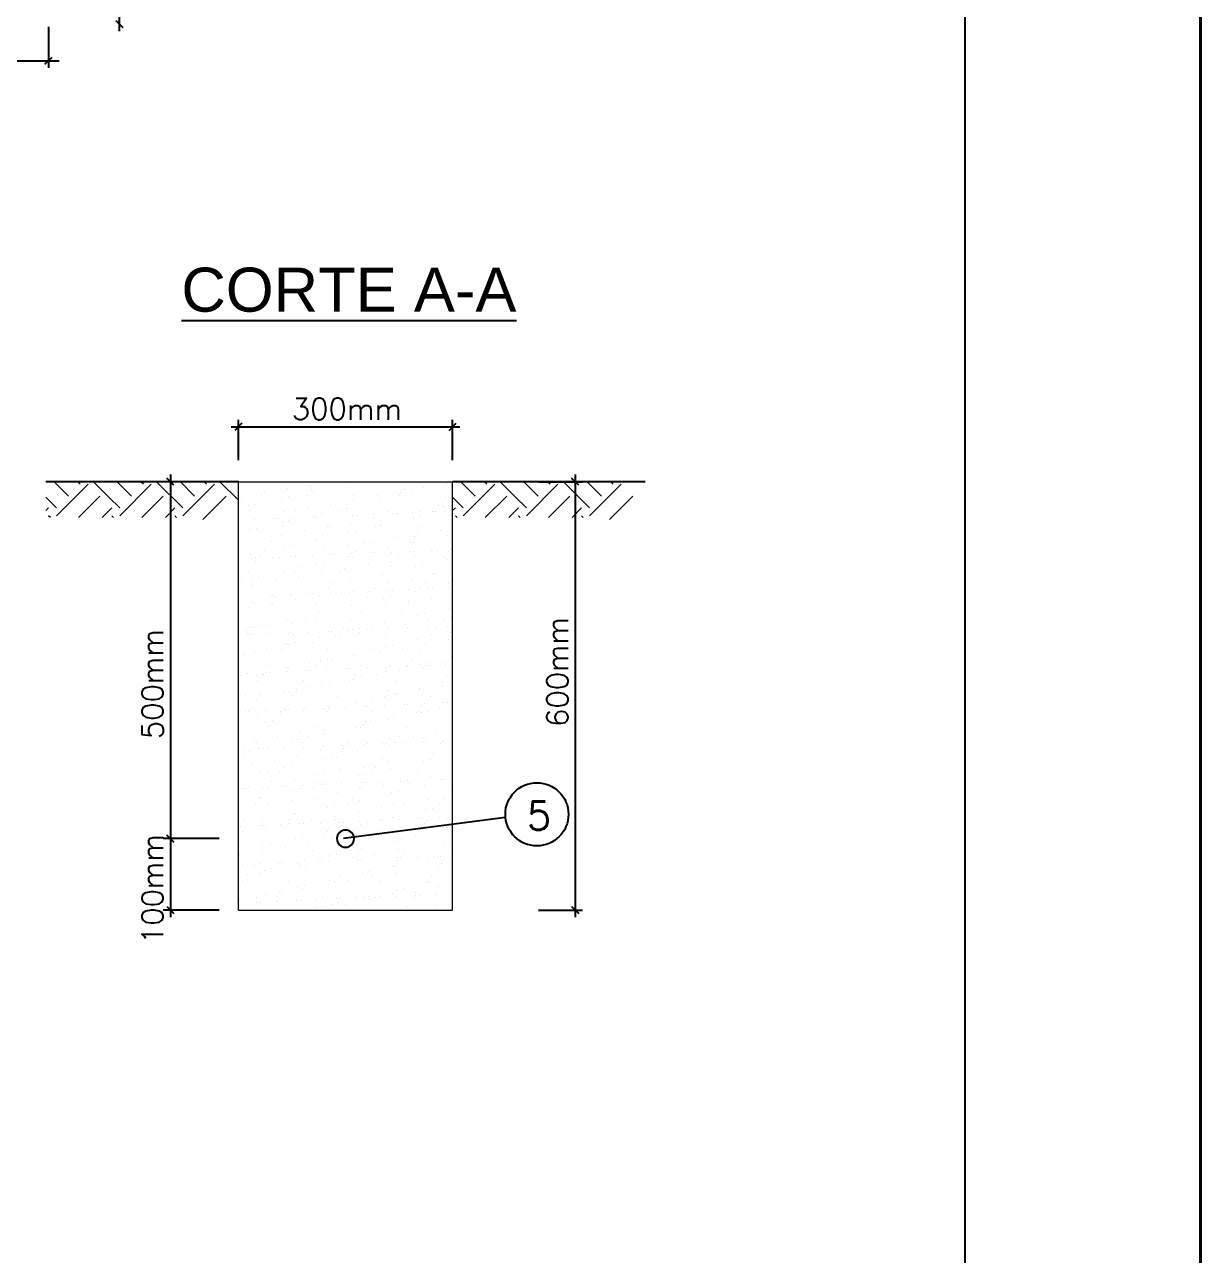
# Model space of a CAD drawing. Header units: inches. Extents: x 1693 to 10990, y 1878 to 5055.
# Drawn here: x 10313.55 to 10353.27, y 4518.24 to 4559.83 of the extents above; entities that cross this region are included whole.
import ezdxf
from ezdxf.enums import TextEntityAlignment as Align

# ---------------------------------------------------------------- set-up
doc = ezdxf.new("R2010")
doc.units = ezdxf.units.IN
for name, color, linetype, lineweight in [('COTAS', 34, 'Continuous', 5), ('HATCH', 7, 'Continuous', 9), ('MUROS-05', 7, 'Continuous', 40)]:
    doc.layers.add(name, color=color, linetype=linetype, lineweight=lineweight)
doc.styles.add('ARIAL', font='arial.ttf', dxfattribs={"width": 1.2, "height": 0.4})
doc.styles.add('Romans', font='romans.shx')

msp = doc.modelspace()

# ---------------------------------------------------------------- linework, layer by layer
at = {"color": 2}
for p, q in [((10316.753, 4570.95, -0.291), (10316.753, 4559.614, -0.291)), ((10314.363, 4559.758, -0.291), (10314.363, 4558.371, -0.291)), ((10302.182, 4558.613, -0.291), (10314.724, 4558.613, -0.291)), ((10320.774, 4545.112, -0.291), (10320.774, 4546.482, -0.291)), ((10328.011, 4545.112, -0.291), (10328.011, 4546.482, -0.291)), ((10320.533, 4546.241, -0.291), (10328.252, 4546.241, -0.291)), ((10320.128, 4544.386, -0.291), (10318.237, 4544.386, -0.291)), ((10318.479, 4544.627, -0.291), (10318.479, 4532.083, -0.291)), ((10330.916, 4544.386, -0.291), (10332.392, 4544.386, -0.291)), ((10332.151, 4544.627, -0.291), (10332.151, 4529.67, -0.291)), ((10320.128, 4532.324, -0.291), (10318.237, 4532.324, -0.291)), ((10320.128, 4532.324, -0.291), (10318.237, 4532.324, -0.291)), ((10318.479, 4532.565, -0.291), (10318.479, 4529.67, -0.291)), ((10320.128, 4529.912, -0.291), (10318.237, 4529.912, -0.291)), ((10330.916, 4529.912, -0.291), (10332.392, 4529.912, -0.291))]:
    msp.add_line(p, q, dxfattribs=at)
at = {"color": 0, "linetype": 'ByBlock', "lineweight": -2}
for p, q in [((10316.632, 4559.976, -0.291), (10316.874, 4559.735, -0.291)), ((10314.242, 4558.492, -0.291), (10314.483, 4558.733, -0.291)), ((10320.895, 4546.361, -0.291), (10320.653, 4546.12, -0.291)), ((10327.89, 4546.12, -0.291), (10328.132, 4546.361, -0.291)), ((10318.599, 4544.265, -0.291), (10318.358, 4544.506, -0.291)), ((10332.271, 4544.265, -0.291), (10332.03, 4544.506, -0.291)), ((10318.358, 4532.445, -0.291), (10318.599, 4532.203, -0.291)), ((10318.599, 4532.203, -0.291), (10318.358, 4532.445, -0.291)), ((10318.358, 4530.032, -0.291), (10318.599, 4529.791, -0.291)), ((10332.03, 4530.032, -0.291), (10332.271, 4529.791, -0.291))]:
    msp.add_line(p, q, dxfattribs=at)
at = {"color": 3}
for p, q in [((10320.774, 4544.386, -0.291), (10314.274, 4544.386, -0.291)), ((10334.511, 4544.386, -0.291), (10328.011, 4544.386, -0.291))]:
    msp.add_line(p, q, dxfattribs=at)
at = {"color": 2, "linetype": 'Continuous'}
msp.add_line((10329.796, 4533.043, -0.291), (10324.323, 4532.331, -0.291), dxfattribs=at)
at = {"color": 4, "linetype": 'ByBlock', "lineweight": 25, "elevation": -0.291}
msp.add_lwpolyline([(10229.637, 4426.301), (10345.317, 4426.301), (10345.317, 4594.474), (10229.637, 4594.474)], close=True, dxfattribs=at)
at = {"color": 2}
msp.add_circle((10330.857, 4533.146, -0.291), 1.066, dxfattribs=at)
for start, end in [(0, 180), (180, 0)]:
    msp.add_arc((10324.393, 4532.324, -0.291), 0.289, start, end)
at = {"layer": 'COTAS', "color": 114, "true_color": 0x139b48}
for p, q in [((10320.774, 4544.386, -0.291), (10328.011, 4544.386, -0.291)), ((10320.774, 4529.912, -0.291), (10320.774, 4544.386, -0.291)), ((10328.011, 4529.912, -0.291), (10328.011, 4544.386, -0.291)), ((10320.774, 4529.912, -0.291), (10328.011, 4529.912, -0.291))]:
    msp.add_line(p, q, dxfattribs=at)
at = {"layer": 'HATCH'}
for p, q in [((10315.033, 4543.902, -0.291), (10314.549, 4544.386, -0.291)), ((10314.633, 4543.236, -0.291), (10315.699, 4544.302, -0.291)), ((10315.433, 4544.302, -0.291), (10315.349, 4544.386, -0.291)), ((10316.411, 4543.856, -0.291), (10315.882, 4544.386, -0.291)), ((10317.165, 4543.902, -0.291), (10316.682, 4544.386, -0.291)), ((10316.765, 4543.236, -0.291), (10317.831, 4544.302, -0.291)), ((10317.565, 4544.302, -0.291), (10317.481, 4544.386, -0.291)), ((10318.897, 4543.502, -0.291), (10318.014, 4544.386, -0.291)), ((10319.297, 4543.902, -0.291), (10318.814, 4544.386, -0.291)), ((10318.897, 4543.236, -0.291), (10319.963, 4544.302, -0.291)), ((10319.697, 4544.302, -0.291), (10319.613, 4544.386, -0.291)), ((10320.774, 4543.758, -0.291), (10320.146, 4544.386, -0.291)), ((10324.416, 4544.31, -0.291), (10324.416, 4544.31, -0.291)), ((10324.652, 4544.362, -0.291), (10324.652, 4544.362, -0.291)), ((10327.8, 4544.33, -0.291), (10327.8, 4544.33, -0.291)), ((10327.972, 4544.269, -0.291), (10327.972, 4544.269, -0.291)), ((10328.77, 4543.902, -0.291), (10328.286, 4544.386, -0.291)), ((10328.37, 4543.236, -0.291), (10329.436, 4544.302, -0.291)), ((10329.17, 4544.302, -0.291), (10329.086, 4544.386, -0.291)), ((10330.148, 4543.856, -0.291), (10329.619, 4544.386, -0.291)), ((10330.902, 4543.902, -0.291), (10330.419, 4544.386, -0.291)), ((10330.502, 4543.236, -0.291), (10331.568, 4544.302, -0.291)), ((10331.302, 4544.302, -0.291), (10331.218, 4544.386, -0.291)), ((10332.634, 4543.502, -0.291), (10331.751, 4544.386, -0.291)), ((10333.034, 4543.902, -0.291), (10332.551, 4544.386, -0.291)), ((10332.634, 4543.236, -0.291), (10333.701, 4544.302, -0.291)), ((10333.434, 4544.302, -0.291), (10333.35, 4544.386, -0.291)), ((10314.633, 4543.502, -0.291), (10314.274, 4543.861, -0.291)), ((10315.376, 4543.179, -0.291), (10316.099, 4543.902, -0.291)), ((10316.765, 4543.502, -0.291), (10316.411, 4543.856, -0.291)), ((10317.508, 4543.179, -0.291), (10318.231, 4543.902, -0.291)), ((10319.568, 4543.107, -0.291), (10320.363, 4543.902, -0.291)), ((10321.545, 4543.93, -0.291), (10321.545, 4543.93, -0.291)), ((10321.657, 4544.004, -0.291), (10321.657, 4544.004, -0.291)), ((10322.438, 4544.146, -0.291), (10322.438, 4544.146, -0.291)), ((10322.461, 4543.877, -0.291), (10322.461, 4543.877, -0.291)), ((10323.104, 4543.927, -0.291), (10323.104, 4543.927, -0.291)), ((10323.213, 4544.237, -0.291), (10323.213, 4544.237, -0.291)), ((10323.258, 4544.128, -0.291), (10323.258, 4544.128, -0.291)), ((10323.309, 4544.065, -0.291), (10323.309, 4544.065, -0.291)), ((10324.655, 4543.914, -0.291), (10324.655, 4543.914, -0.291)), ((10325.459, 4543.92, -0.291), (10325.459, 4543.92, -0.291)), ((10326.214, 4543.911, -0.291), (10326.214, 4543.911, -0.291)), ((10326.233, 4544.011, -0.291), (10326.233, 4544.011, -0.291)), ((10326.368, 4544.112, -0.291), (10326.368, 4544.112, -0.291)), ((10326.629, 4543.971, -0.291), (10326.629, 4543.971, -0.291)), ((10327.019, 4544.188, -0.291), (10327.019, 4544.188, -0.291)), ((10327.736, 4544.217, -0.291), (10327.736, 4544.217, -0.291)), ((10327.766, 4543.899, -0.291), (10327.766, 4543.899, -0.291)), ((10328.37, 4543.502, -0.291), (10328.011, 4543.861, -0.291)), ((10329.113, 4543.179, -0.291), (10329.836, 4543.902, -0.291)), ((10330.502, 4543.502, -0.291), (10330.148, 4543.856, -0.291)), ((10331.245, 4543.179, -0.291), (10331.968, 4543.902, -0.291)), ((10333.305, 4543.107, -0.291), (10334.1, 4543.902, -0.291)), ((10314.274, 4543.41, -0.291), (10314.366, 4543.502, -0.291)), ((10316.417, 4543.42, -0.291), (10316.499, 4543.502, -0.291)), ((10318.308, 4543.179, -0.291), (10318.631, 4543.502, -0.291)), ((10320.871, 4543.827, -0.291), (10320.871, 4543.827, -0.291)), ((10321.119, 4543.579, -0.291), (10321.119, 4543.579, -0.291)), ((10321.304, 4543.616, -0.291), (10321.304, 4543.616, -0.291)), ((10322.226, 4543.824, -0.291), (10322.226, 4543.824, -0.291)), ((10323.117, 4543.51, -0.291), (10323.117, 4543.51, -0.291)), ((10323.892, 4543.601, -0.291), (10323.892, 4543.601, -0.291)), ((10324.415, 4543.6, -0.291), (10324.415, 4543.6, -0.291)), ((10324.439, 4543.486, -0.291), (10324.439, 4543.486, -0.291)), ((10324.678, 4543.779, -0.291), (10324.678, 4543.779, -0.291)), ((10325.546, 4543.731, -0.291), (10325.546, 4543.731, -0.291)), ((10325.781, 4543.783, -0.291), (10325.781, 4543.783, -0.291)), ((10327.525, 4543.585, -0.291), (10327.525, 4543.585, -0.291)), ((10327.698, 4543.553, -0.291), (10327.698, 4543.553, -0.291)), ((10328.011, 4543.41, -0.291), (10328.103, 4543.502, -0.291)), ((10330.154, 4543.42, -0.291), (10330.236, 4543.502, -0.291)), ((10332.045, 4543.179, -0.291), (10332.368, 4543.502, -0.291)), ((10314.423, 4543.179, -0.291), (10314.366, 4543.236, -0.291)), ((10316.176, 4543.179, -0.291), (10316.417, 4543.42, -0.291)), ((10316.555, 4543.179, -0.291), (10316.499, 4543.236, -0.291)), ((10318.687, 4543.179, -0.291), (10318.631, 4543.236, -0.291)), ((10320.776, 4543.1, -0.291), (10320.776, 4543.1, -0.291)), ((10321.15, 4543.415, -0.291), (10321.15, 4543.415, -0.291)), ((10321.31, 4543.1, -0.291), (10321.31, 4543.1, -0.291)), ((10321.55, 4543.191, -0.291), (10321.55, 4543.191, -0.291)), ((10321.96, 4543.128, -0.291), (10321.96, 4543.128, -0.291)), ((10322.081, 4543.133, -0.291), (10322.081, 4543.133, -0.291)), ((10322.336, 4543.369, -0.291), (10322.336, 4543.369, -0.291)), ((10322.461, 4543.088, -0.291), (10322.461, 4543.088, -0.291)), ((10322.65, 4543.158, -0.291), (10322.65, 4543.158, -0.291)), ((10322.702, 4543.402, -0.291), (10322.702, 4543.402, -0.291)), ((10323.3, 4543.187, -0.291), (10323.3, 4543.187, -0.291)), ((10323.356, 4543.246, -0.291), (10323.356, 4543.246, -0.291)), ((10323.421, 4543.192, -0.291), (10323.421, 4543.192, -0.291)), ((10323.591, 4543.298, -0.291), (10323.591, 4543.298, -0.291)), ((10323.99, 4543.217, -0.291), (10323.99, 4543.217, -0.291)), ((10324.26, 4543.399, -0.291), (10324.26, 4543.399, -0.291)), ((10324.64, 4543.245, -0.291), (10324.64, 4543.245, -0.291)), ((10324.761, 4543.25, -0.291), (10324.761, 4543.25, -0.291)), ((10325.33, 4543.275, -0.291), (10325.33, 4543.275, -0.291)), ((10325.356, 4543.143, -0.291), (10325.356, 4543.143, -0.291)), ((10325.571, 4543.073, -0.291), (10325.571, 4543.073, -0.291)), ((10325.812, 4543.387, -0.291), (10325.812, 4543.387, -0.291)), ((10325.98, 4543.304, -0.291), (10325.98, 4543.304, -0.291)), ((10326.101, 4543.309, -0.291), (10326.101, 4543.309, -0.291)), ((10326.138, 4543.284, -0.291), (10326.138, 4543.284, -0.291)), ((10326.67, 4543.334, -0.291), (10326.67, 4543.334, -0.291)), ((10326.676, 4543.152, -0.291), (10326.676, 4543.152, -0.291)), ((10326.911, 4543.205, -0.291), (10326.911, 4543.205, -0.291)), ((10326.912, 4543.375, -0.291), (10326.912, 4543.375, -0.291)), ((10327.32, 4543.362, -0.291), (10327.32, 4543.362, -0.291)), ((10327.371, 4543.384, -0.291), (10327.371, 4543.384, -0.291)), ((10327.441, 4543.367, -0.291), (10327.441, 4543.367, -0.291)), ((10327.759, 4543.393, -0.291), (10327.759, 4543.393, -0.291)), ((10328.01, 4543.392, -0.291), (10328.01, 4543.392, -0.291)), ((10328.16, 4543.179, -0.291), (10328.103, 4543.236, -0.291)), ((10329.913, 4543.179, -0.291), (10330.154, 4543.42, -0.291)), ((10330.292, 4543.179, -0.291), (10330.236, 4543.236, -0.291)), ((10332.424, 4543.179, -0.291), (10332.368, 4543.236, -0.291)), ((10321.165, 4542.76, -0.291), (10321.165, 4542.76, -0.291)), ((10321.401, 4542.812, -0.291), (10321.401, 4542.812, -0.291)), ((10322.249, 4543, -0.291), (10322.249, 4543, -0.291)), ((10322.307, 4542.887, -0.291), (10322.307, 4542.887, -0.291)), ((10323.015, 4542.733, -0.291), (10323.015, 4542.733, -0.291)), ((10323.796, 4542.874, -0.291), (10323.796, 4542.874, -0.291)), ((10323.858, 4542.875, -0.291), (10323.858, 4542.875, -0.291)), ((10324.485, 4542.667, -0.291), (10324.485, 4542.667, -0.291)), ((10324.571, 4542.965, -0.291), (10324.571, 4542.965, -0.291)), ((10324.721, 4542.719, -0.291), (10324.721, 4542.719, -0.291)), ((10325.417, 4542.872, -0.291), (10325.417, 4542.872, -0.291)), ((10325.569, 4542.907, -0.291), (10325.569, 4542.907, -0.291)), ((10326.816, 4542.648, -0.291), (10326.816, 4542.648, -0.291)), ((10326.968, 4542.859, -0.291), (10326.968, 4542.859, -0.291)), ((10327.591, 4542.739, -0.291), (10327.591, 4542.739, -0.291)), ((10321.454, 4542.464, -0.291), (10321.454, 4542.464, -0.291)), ((10321.904, 4542.363, -0.291), (10321.904, 4542.363, -0.291)), ((10322.229, 4542.555, -0.291), (10322.229, 4542.555, -0.291)), ((10322.295, 4542.181, -0.291), (10322.295, 4542.181, -0.291)), ((10322.531, 4542.233, -0.291), (10322.531, 4542.233, -0.291)), ((10323.379, 4542.421, -0.291), (10323.379, 4542.421, -0.291)), ((10323.463, 4542.36, -0.291), (10323.463, 4542.36, -0.291)), ((10323.617, 4542.561, -0.291), (10323.617, 4542.561, -0.291)), ((10324.475, 4542.238, -0.291), (10324.475, 4542.238, -0.291)), ((10325.014, 4542.348, -0.291), (10325.014, 4542.348, -0.291)), ((10325.249, 4542.329, -0.291), (10325.249, 4542.329, -0.291)), ((10326.035, 4542.507, -0.291), (10326.035, 4542.507, -0.291)), ((10326.573, 4542.345, -0.291), (10326.573, 4542.345, -0.291)), ((10326.699, 4542.328, -0.291), (10326.699, 4542.328, -0.291)), ((10326.727, 4542.546, -0.291), (10326.727, 4542.546, -0.291)), ((10327.805, 4542.574, -0.291), (10327.805, 4542.574, -0.291)), ((10321.188, 4541.936, -0.291), (10321.188, 4541.936, -0.291)), ((10321.234, 4541.803, -0.291), (10321.234, 4541.803, -0.291)), ((10321.355, 4541.808, -0.291), (10321.355, 4541.808, -0.291)), ((10321.509, 4541.848, -0.291), (10321.509, 4541.848, -0.291)), ((10321.663, 4542.049, -0.291), (10321.663, 4542.049, -0.291)), ((10321.924, 4541.833, -0.291), (10321.924, 4541.833, -0.291)), ((10322.133, 4541.828, -0.291), (10322.133, 4541.828, -0.291)), ((10322.574, 4541.862, -0.291), (10322.574, 4541.862, -0.291)), ((10322.695, 4541.867, -0.291), (10322.695, 4541.867, -0.291)), ((10322.908, 4541.92, -0.291), (10322.908, 4541.92, -0.291)), ((10323.061, 4541.836, -0.291), (10323.061, 4541.836, -0.291)), ((10323.264, 4541.892, -0.291), (10323.264, 4541.892, -0.291)), ((10323.694, 4542.097, -0.291), (10323.694, 4542.097, -0.291)), ((10323.914, 4541.92, -0.291), (10323.914, 4541.92, -0.291)), ((10324.035, 4541.925, -0.291), (10324.035, 4541.925, -0.291)), ((10324.508, 4541.843, -0.291), (10324.508, 4541.843, -0.291)), ((10324.603, 4541.95, -0.291), (10324.603, 4541.95, -0.291)), ((10324.619, 4541.833, -0.291), (10324.619, 4541.833, -0.291)), ((10324.774, 4542.034, -0.291), (10324.774, 4542.034, -0.291)), ((10325.254, 4541.979, -0.291), (10325.254, 4541.979, -0.291)), ((10325.375, 4541.984, -0.291), (10325.375, 4541.984, -0.291)), ((10325.615, 4542.088, -0.291), (10325.615, 4542.088, -0.291)), ((10325.851, 4542.14, -0.291), (10325.851, 4542.14, -0.291)), ((10325.943, 4542.009, -0.291), (10325.943, 4542.009, -0.291)), ((10326.171, 4541.82, -0.291), (10326.171, 4541.82, -0.291)), ((10326.594, 4542.037, -0.291), (10326.594, 4542.037, -0.291)), ((10326.714, 4541.871, -0.291), (10326.714, 4541.871, -0.291)), ((10326.715, 4542.042, -0.291), (10326.715, 4542.042, -0.291)), ((10327.283, 4542.067, -0.291), (10327.283, 4542.067, -0.291)), ((10327.495, 4542.012, -0.291), (10327.495, 4542.012, -0.291)), ((10327.73, 4541.817, -0.291), (10327.73, 4541.817, -0.291)), ((10327.884, 4542.018, -0.291), (10327.884, 4542.018, -0.291)), ((10327.934, 4542.096, -0.291), (10327.934, 4542.096, -0.291)), ((10321.352, 4541.687, -0.291), (10321.352, 4541.687, -0.291)), ((10322.318, 4541.357, -0.291), (10322.318, 4541.357, -0.291)), ((10322.82, 4541.522, -0.291), (10322.82, 4541.522, -0.291)), ((10323.425, 4541.603, -0.291), (10323.425, 4541.603, -0.291)), ((10323.66, 4541.655, -0.291), (10323.66, 4541.655, -0.291)), ((10324.373, 4541.461, -0.291), (10324.373, 4541.461, -0.291)), ((10325.154, 4541.602, -0.291), (10325.154, 4541.602, -0.291)), ((10325.928, 4541.694, -0.291), (10325.928, 4541.694, -0.291)), ((10325.93, 4541.506, -0.291), (10325.93, 4541.506, -0.291)), ((10326.745, 4541.509, -0.291), (10326.745, 4541.509, -0.291)), ((10326.981, 4541.562, -0.291), (10326.981, 4541.562, -0.291)), ((10327.828, 4541.75, -0.291), (10327.828, 4541.75, -0.291)), ((10320.866, 4541.01, -0.291), (10320.866, 4541.01, -0.291)), ((10321.107, 4541.324, -0.291), (10321.107, 4541.324, -0.291)), ((10321.235, 4541.117, -0.291), (10321.235, 4541.117, -0.291)), ((10321.47, 4541.169, -0.291), (10321.47, 4541.169, -0.291)), ((10322.031, 4541.051, -0.291), (10322.031, 4541.051, -0.291)), ((10322.666, 4541.321, -0.291), (10322.666, 4541.321, -0.291)), ((10322.812, 4541.192, -0.291), (10322.812, 4541.192, -0.291)), ((10323.587, 4541.284, -0.291), (10323.587, 4541.284, -0.291)), ((10323.976, 4540.995, -0.291), (10323.976, 4540.995, -0.291)), ((10324.217, 4541.308, -0.291), (10324.217, 4541.308, -0.291)), ((10324.555, 4541.024, -0.291), (10324.555, 4541.024, -0.291)), ((10324.79, 4541.076, -0.291), (10324.79, 4541.076, -0.291)), ((10325.638, 4541.264, -0.291), (10325.638, 4541.264, -0.291)), ((10325.776, 4541.305, -0.291), (10325.776, 4541.305, -0.291)), ((10325.833, 4540.967, -0.291), (10325.833, 4540.967, -0.291)), ((10326.607, 4541.058, -0.291), (10326.607, 4541.058, -0.291)), ((10327.086, 4540.979, -0.291), (10327.086, 4540.979, -0.291)), ((10327.327, 4541.293, -0.291), (10327.327, 4541.293, -0.291)), ((10327.393, 4541.235, -0.291), (10327.393, 4541.235, -0.291)), ((10327.875, 4540.931, -0.291), (10327.875, 4540.931, -0.291)), ((10321.245, 4540.874, -0.291), (10321.245, 4540.874, -0.291)), ((10321.848, 4540.537, -0.291), (10321.848, 4540.537, -0.291)), ((10321.969, 4540.542, -0.291), (10321.969, 4540.542, -0.291)), ((10322.263, 4540.797, -0.291), (10322.263, 4540.797, -0.291)), ((10322.364, 4540.538, -0.291), (10322.364, 4540.538, -0.291)), ((10322.537, 4540.567, -0.291), (10322.537, 4540.567, -0.291)), ((10322.6, 4540.59, -0.291), (10322.6, 4540.59, -0.291)), ((10323.188, 4540.595, -0.291), (10323.188, 4540.595, -0.291)), ((10323.309, 4540.6, -0.291), (10323.309, 4540.6, -0.291)), ((10323.448, 4540.778, -0.291), (10323.448, 4540.778, -0.291)), ((10323.491, 4540.557, -0.291), (10323.491, 4540.557, -0.291)), ((10323.822, 4540.794, -0.291), (10323.822, 4540.794, -0.291)), ((10323.877, 4540.625, -0.291), (10323.877, 4540.625, -0.291)), ((10324.265, 4540.648, -0.291), (10324.265, 4540.648, -0.291)), ((10324.528, 4540.654, -0.291), (10324.528, 4540.654, -0.291)), ((10324.649, 4540.659, -0.291), (10324.649, 4540.659, -0.291)), ((10325.051, 4540.825, -0.291), (10325.051, 4540.825, -0.291)), ((10325.217, 4540.684, -0.291), (10325.217, 4540.684, -0.291)), ((10325.373, 4540.781, -0.291), (10325.373, 4540.781, -0.291)), ((10325.868, 4540.712, -0.291), (10325.868, 4540.712, -0.291)), ((10325.989, 4540.717, -0.291), (10325.989, 4540.717, -0.291)), ((10326.557, 4540.742, -0.291), (10326.557, 4540.742, -0.291)), ((10326.768, 4540.685, -0.291), (10326.768, 4540.685, -0.291)), ((10326.932, 4540.778, -0.291), (10326.932, 4540.778, -0.291)), ((10327.208, 4540.771, -0.291), (10327.208, 4540.771, -0.291)), ((10327.329, 4540.776, -0.291), (10327.329, 4540.776, -0.291)), ((10327.897, 4540.801, -0.291), (10327.897, 4540.801, -0.291)), ((10321.149, 4540.147, -0.291), (10321.149, 4540.147, -0.291)), ((10321.197, 4540.508, -0.291), (10321.197, 4540.508, -0.291)), ((10321.258, 4540.293, -0.291), (10321.258, 4540.293, -0.291)), ((10321.868, 4540.282, -0.291), (10321.868, 4540.282, -0.291)), ((10321.924, 4540.238, -0.291), (10321.924, 4540.238, -0.291)), ((10322.022, 4540.483, -0.291), (10322.022, 4540.483, -0.291)), ((10322.71, 4540.415, -0.291), (10322.71, 4540.415, -0.291)), ((10323.42, 4540.269, -0.291), (10323.42, 4540.269, -0.291)), ((10324.578, 4540.2, -0.291), (10324.578, 4540.2, -0.291)), ((10324.978, 4540.266, -0.291), (10324.978, 4540.266, -0.291)), ((10325.133, 4540.467, -0.291), (10325.133, 4540.467, -0.291)), ((10325.685, 4540.445, -0.291), (10325.685, 4540.445, -0.291)), ((10325.73, 4540.189, -0.291), (10325.73, 4540.189, -0.291)), ((10325.92, 4540.497, -0.291), (10325.92, 4540.497, -0.291)), ((10326.511, 4540.331, -0.291), (10326.511, 4540.331, -0.291)), ((10326.53, 4540.254, -0.291), (10326.53, 4540.254, -0.291)), ((10327.286, 4540.422, -0.291), (10327.286, 4540.422, -0.291)), ((10327.898, 4540.106, -0.291), (10327.898, 4540.106, -0.291)), ((10321.466, 4539.757, -0.291), (10321.466, 4539.757, -0.291)), ((10322.387, 4539.714, -0.291), (10322.387, 4539.714, -0.291)), ((10323.025, 4539.754, -0.291), (10323.025, 4539.754, -0.291)), ((10323.179, 4539.955, -0.291), (10323.179, 4539.955, -0.291)), ((10323.389, 4539.779, -0.291), (10323.389, 4539.779, -0.291)), ((10323.494, 4539.959, -0.291), (10323.494, 4539.959, -0.291)), ((10323.73, 4540.012, -0.291), (10323.73, 4540.012, -0.291)), ((10324.17, 4539.921, -0.291), (10324.17, 4539.921, -0.291)), ((10324.576, 4539.742, -0.291), (10324.576, 4539.742, -0.291)), ((10324.944, 4540.012, -0.291), (10324.944, 4540.012, -0.291)), ((10326.135, 4539.739, -0.291), (10326.135, 4539.739, -0.291)), ((10326.289, 4539.94, -0.291), (10326.289, 4539.94, -0.291)), ((10326.814, 4539.866, -0.291), (10326.814, 4539.866, -0.291)), ((10327.05, 4539.918, -0.291), (10327.05, 4539.918, -0.291)), ((10327.19, 4539.695, -0.291), (10327.19, 4539.695, -0.291)), ((10327.686, 4539.726, -0.291), (10327.686, 4539.726, -0.291)), ((10327.965, 4539.786, -0.291), (10327.965, 4539.786, -0.291)), ((10321.047, 4539.369, -0.291), (10321.047, 4539.369, -0.291)), ((10321.225, 4539.444, -0.291), (10321.225, 4539.444, -0.291)), ((10321.304, 4539.474, -0.291), (10321.304, 4539.474, -0.291)), ((10321.54, 4539.526, -0.291), (10321.54, 4539.526, -0.291)), ((10321.828, 4539.511, -0.291), (10321.828, 4539.511, -0.291)), ((10322.462, 4539.27, -0.291), (10322.462, 4539.27, -0.291)), ((10322.582, 4539.275, -0.291), (10322.582, 4539.275, -0.291)), ((10322.603, 4539.602, -0.291), (10322.603, 4539.602, -0.291)), ((10323.151, 4539.3, -0.291), (10323.151, 4539.3, -0.291)), ((10323.802, 4539.329, -0.291), (10323.802, 4539.329, -0.291)), ((10323.922, 4539.334, -0.291), (10323.922, 4539.334, -0.291)), ((10324.335, 4539.428, -0.291), (10324.335, 4539.428, -0.291)), ((10324.491, 4539.359, -0.291), (10324.491, 4539.359, -0.291)), ((10324.624, 4539.381, -0.291), (10324.624, 4539.381, -0.291)), ((10324.849, 4539.285, -0.291), (10324.849, 4539.285, -0.291)), ((10324.86, 4539.433, -0.291), (10324.86, 4539.433, -0.291)), ((10325.142, 4539.387, -0.291), (10325.142, 4539.387, -0.291)), ((10325.262, 4539.392, -0.291), (10325.262, 4539.392, -0.291)), ((10325.623, 4539.376, -0.291), (10325.623, 4539.376, -0.291)), ((10325.707, 4539.621, -0.291), (10325.707, 4539.621, -0.291)), ((10325.831, 4539.417, -0.291), (10325.831, 4539.417, -0.291)), ((10326.409, 4539.553, -0.291), (10326.409, 4539.553, -0.291)), ((10326.482, 4539.446, -0.291), (10326.482, 4539.446, -0.291)), ((10326.602, 4539.451, -0.291), (10326.602, 4539.451, -0.291)), ((10327.171, 4539.476, -0.291), (10327.171, 4539.476, -0.291)), ((10327.445, 4539.413, -0.291), (10327.445, 4539.413, -0.291)), ((10327.822, 4539.504, -0.291), (10327.822, 4539.504, -0.291)), ((10327.942, 4539.509, -0.291), (10327.942, 4539.509, -0.291)), ((10327.944, 4539.288, -0.291), (10327.944, 4539.288, -0.291)), ((10321.071, 4539.243, -0.291), (10321.071, 4539.243, -0.291)), ((10321.122, 4539.212, -0.291), (10321.122, 4539.212, -0.291)), ((10321.243, 4539.217, -0.291), (10321.243, 4539.217, -0.291)), ((10321.811, 4539.242, -0.291), (10321.811, 4539.242, -0.291)), ((10322.381, 4538.916, -0.291), (10322.381, 4538.916, -0.291)), ((10322.434, 4538.895, -0.291), (10322.434, 4538.895, -0.291)), ((10322.507, 4538.875, -0.291), (10322.507, 4538.875, -0.291)), ((10322.622, 4539.23, -0.291), (10322.622, 4539.23, -0.291)), ((10322.669, 4538.947, -0.291), (10322.669, 4538.947, -0.291)), ((10323.282, 4538.966, -0.291), (10323.282, 4538.966, -0.291)), ((10323.517, 4539.135, -0.291), (10323.517, 4539.135, -0.291)), ((10324.067, 4539.143, -0.291), (10324.067, 4539.143, -0.291)), ((10324.181, 4539.227, -0.291), (10324.181, 4539.227, -0.291)), ((10325.492, 4538.901, -0.291), (10325.492, 4538.901, -0.291)), ((10325.732, 4539.215, -0.291), (10325.732, 4539.215, -0.291)), ((10325.989, 4538.854, -0.291), (10325.989, 4538.854, -0.291)), ((10326.837, 4539.042, -0.291), (10326.837, 4539.042, -0.291)), ((10327.088, 4538.918, -0.291), (10327.088, 4538.918, -0.291)), ((10327.291, 4539.212, -0.291), (10327.291, 4539.212, -0.291)), ((10327.869, 4539.059, -0.291), (10327.869, 4539.059, -0.291)), ((10320.94, 4538.556, -0.291), (10320.94, 4538.556, -0.291)), ((10321.327, 4538.65, -0.291), (10321.327, 4538.65, -0.291)), ((10321.726, 4538.733, -0.291), (10321.726, 4538.733, -0.291)), ((10322.227, 4538.715, -0.291), (10322.227, 4538.715, -0.291)), ((10323.779, 4538.703, -0.291), (10323.779, 4538.703, -0.291)), ((10324.647, 4538.557, -0.291), (10324.647, 4538.557, -0.291)), ((10324.746, 4538.508, -0.291), (10324.746, 4538.508, -0.291)), ((10325.337, 4538.7, -0.291), (10325.337, 4538.7, -0.291)), ((10325.527, 4538.649, -0.291), (10325.527, 4538.649, -0.291)), ((10325.754, 4538.802, -0.291), (10325.754, 4538.802, -0.291)), ((10326.302, 4538.74, -0.291), (10326.302, 4538.74, -0.291)), ((10326.889, 4538.687, -0.291), (10326.889, 4538.687, -0.291)), ((10327.967, 4538.463, -0.291), (10327.967, 4538.463, -0.291)), ((10321.825, 4538.191, -0.291), (10321.825, 4538.191, -0.291)), ((10322.405, 4538.098, -0.291), (10322.405, 4538.098, -0.291)), ((10322.457, 4538.071, -0.291), (10322.457, 4538.071, -0.291)), ((10323.186, 4538.239, -0.291), (10323.186, 4538.239, -0.291)), ((10323.384, 4538.188, -0.291), (10323.384, 4538.188, -0.291)), ((10323.538, 4538.389, -0.291), (10323.538, 4538.389, -0.291)), ((10323.564, 4538.316, -0.291), (10323.564, 4538.316, -0.291)), ((10323.765, 4538.034, -0.291), (10323.765, 4538.034, -0.291)), ((10323.799, 4538.369, -0.291), (10323.799, 4538.369, -0.291)), ((10323.96, 4538.33, -0.291), (10323.96, 4538.33, -0.291)), ((10324.416, 4538.062, -0.291), (10324.416, 4538.062, -0.291)), ((10324.536, 4538.067, -0.291), (10324.536, 4538.067, -0.291)), ((10324.935, 4538.175, -0.291), (10324.935, 4538.175, -0.291)), ((10325.105, 4538.092, -0.291), (10325.105, 4538.092, -0.291)), ((10325.756, 4538.121, -0.291), (10325.756, 4538.121, -0.291)), ((10325.876, 4538.126, -0.291), (10325.876, 4538.126, -0.291)), ((10326.445, 4538.151, -0.291), (10326.445, 4538.151, -0.291)), ((10326.494, 4538.172, -0.291), (10326.494, 4538.172, -0.291)), ((10326.648, 4538.373, -0.291), (10326.648, 4538.373, -0.291)), ((10326.884, 4538.223, -0.291), (10326.884, 4538.223, -0.291)), ((10326.981, 4538.104, -0.291), (10326.981, 4538.104, -0.291)), ((10327.096, 4538.179, -0.291), (10327.096, 4538.179, -0.291)), ((10327.119, 4538.275, -0.291), (10327.119, 4538.275, -0.291)), ((10327.216, 4538.185, -0.291), (10327.216, 4538.185, -0.291)), ((10327.767, 4538.282, -0.291), (10327.767, 4538.282, -0.291)), ((10327.785, 4538.209, -0.291), (10327.785, 4538.209, -0.291)), ((10320.844, 4537.829, -0.291), (10320.844, 4537.829, -0.291)), ((10321.085, 4537.917, -0.291), (10321.085, 4537.917, -0.291)), ((10321.373, 4537.831, -0.291), (10321.373, 4537.831, -0.291)), ((10321.43, 4537.676, -0.291), (10321.43, 4537.676, -0.291)), ((10321.584, 4537.877, -0.291), (10321.584, 4537.877, -0.291)), ((10321.609, 4537.883, -0.291), (10321.609, 4537.883, -0.291)), ((10321.619, 4537.92, -0.291), (10321.619, 4537.92, -0.291)), ((10321.736, 4537.945, -0.291), (10321.736, 4537.945, -0.291)), ((10321.856, 4537.95, -0.291), (10321.856, 4537.95, -0.291)), ((10322.425, 4537.975, -0.291), (10322.425, 4537.975, -0.291)), ((10322.981, 4537.663, -0.291), (10322.981, 4537.663, -0.291)), ((10323.076, 4538.004, -0.291), (10323.076, 4538.004, -0.291)), ((10323.196, 4538.009, -0.291), (10323.196, 4538.009, -0.291)), ((10323.865, 4537.603, -0.291), (10323.865, 4537.603, -0.291)), ((10324.54, 4537.661, -0.291), (10324.54, 4537.661, -0.291)), ((10324.639, 4537.694, -0.291), (10324.639, 4537.694, -0.291)), ((10324.693, 4537.738, -0.291), (10324.693, 4537.738, -0.291)), ((10324.694, 4537.861, -0.291), (10324.694, 4537.861, -0.291)), ((10324.929, 4537.79, -0.291), (10324.929, 4537.79, -0.291)), ((10325.425, 4537.872, -0.291), (10325.425, 4537.872, -0.291)), ((10325.777, 4537.978, -0.291), (10325.777, 4537.978, -0.291)), ((10326.091, 4537.648, -0.291), (10326.091, 4537.648, -0.291)), ((10326.206, 4538.013, -0.291), (10326.206, 4538.013, -0.291)), ((10327.65, 4537.645, -0.291), (10327.65, 4537.645, -0.291)), ((10327.804, 4537.846, -0.291), (10327.804, 4537.846, -0.291)), ((10321.523, 4537.193, -0.291), (10321.523, 4537.193, -0.291)), ((10322.298, 4537.284, -0.291), (10322.298, 4537.284, -0.291)), ((10322.503, 4537.252, -0.291), (10322.503, 4537.252, -0.291)), ((10322.739, 4537.304, -0.291), (10322.739, 4537.304, -0.291)), ((10322.74, 4537.35, -0.291), (10322.74, 4537.35, -0.291)), ((10323.084, 4537.462, -0.291), (10323.084, 4537.462, -0.291)), ((10323.587, 4537.492, -0.291), (10323.587, 4537.492, -0.291)), ((10325.851, 4537.334, -0.291), (10325.851, 4537.334, -0.291)), ((10326.059, 4537.211, -0.291), (10326.059, 4537.211, -0.291)), ((10326.104, 4537.236, -0.291), (10326.104, 4537.236, -0.291)), ((10326.885, 4537.377, -0.291), (10326.885, 4537.377, -0.291)), ((10326.907, 4537.399, -0.291), (10326.907, 4537.399, -0.291)), ((10327.66, 4537.469, -0.291), (10327.66, 4537.469, -0.291)), ((10320.787, 4536.838, -0.291), (10320.787, 4536.838, -0.291)), ((10321.027, 4537.152, -0.291), (10321.027, 4537.152, -0.291)), ((10321.396, 4537.007, -0.291), (10321.396, 4537.007, -0.291)), ((10322.586, 4537.149, -0.291), (10322.586, 4537.149, -0.291)), ((10323.762, 4536.826, -0.291), (10323.762, 4536.826, -0.291)), ((10323.897, 4536.822, -0.291), (10323.897, 4536.822, -0.291)), ((10324.138, 4537.136, -0.291), (10324.138, 4537.136, -0.291)), ((10324.543, 4536.967, -0.291), (10324.543, 4536.967, -0.291)), ((10324.716, 4536.913, -0.291), (10324.716, 4536.913, -0.291)), ((10325.03, 4536.796, -0.291), (10325.03, 4536.796, -0.291)), ((10325.15, 4536.801, -0.291), (10325.15, 4536.801, -0.291)), ((10325.318, 4537.059, -0.291), (10325.318, 4537.059, -0.291)), ((10325.696, 4537.133, -0.291), (10325.696, 4537.133, -0.291)), ((10325.719, 4536.826, -0.291), (10325.719, 4536.826, -0.291)), ((10325.823, 4537.159, -0.291), (10325.823, 4537.159, -0.291)), ((10326.37, 4536.854, -0.291), (10326.37, 4536.854, -0.291)), ((10326.49, 4536.86, -0.291), (10326.49, 4536.86, -0.291)), ((10327.007, 4536.807, -0.291), (10327.007, 4536.807, -0.291)), ((10327.059, 4536.884, -0.291), (10327.059, 4536.884, -0.291)), ((10327.248, 4537.121, -0.291), (10327.248, 4537.121, -0.291)), ((10327.71, 4536.913, -0.291), (10327.71, 4536.913, -0.291)), ((10327.83, 4536.918, -0.291), (10327.83, 4536.918, -0.291)), ((10321.01, 4536.62, -0.291), (10321.01, 4536.62, -0.291)), ((10321.13, 4536.626, -0.291), (10321.13, 4536.626, -0.291)), ((10321.421, 4536.416, -0.291), (10321.421, 4536.416, -0.291)), ((10321.699, 4536.65, -0.291), (10321.699, 4536.65, -0.291)), ((10322.184, 4536.624, -0.291), (10322.184, 4536.624, -0.291)), ((10322.202, 4536.557, -0.291), (10322.202, 4536.557, -0.291)), ((10322.35, 4536.679, -0.291), (10322.35, 4536.679, -0.291)), ((10322.47, 4536.684, -0.291), (10322.47, 4536.684, -0.291)), ((10322.526, 4536.428, -0.291), (10322.526, 4536.428, -0.291)), ((10322.976, 4536.649, -0.291), (10322.976, 4536.649, -0.291)), ((10323.039, 4536.709, -0.291), (10323.039, 4536.709, -0.291)), ((10323.633, 4536.673, -0.291), (10323.633, 4536.673, -0.291)), ((10323.69, 4536.737, -0.291), (10323.69, 4536.737, -0.291)), ((10323.743, 4536.621, -0.291), (10323.743, 4536.621, -0.291)), ((10323.81, 4536.743, -0.291), (10323.81, 4536.743, -0.291)), ((10323.868, 4536.725, -0.291), (10323.868, 4536.725, -0.291)), ((10324.379, 4536.767, -0.291), (10324.379, 4536.767, -0.291)), ((10325.294, 4536.609, -0.291), (10325.294, 4536.609, -0.291)), ((10325.997, 4536.423, -0.291), (10325.997, 4536.423, -0.291)), ((10326.783, 4536.6, -0.291), (10326.783, 4536.6, -0.291)), ((10326.853, 4536.606, -0.291), (10326.853, 4536.606, -0.291)), ((10326.953, 4536.58, -0.291), (10326.953, 4536.58, -0.291)), ((10327.189, 4536.632, -0.291), (10327.189, 4536.632, -0.291)), ((10327.564, 4536.741, -0.291), (10327.564, 4536.741, -0.291)), ((10321.443, 4536.188, -0.291), (10321.443, 4536.188, -0.291)), ((10321.678, 4536.24, -0.291), (10321.678, 4536.24, -0.291)), ((10321.789, 4536.109, -0.291), (10321.789, 4536.109, -0.291)), ((10321.943, 4536.31, -0.291), (10321.943, 4536.31, -0.291)), ((10323.34, 4536.097, -0.291), (10323.34, 4536.097, -0.291)), ((10323.655, 4536.013, -0.291), (10323.655, 4536.013, -0.291)), ((10324.441, 4536.19, -0.291), (10324.441, 4536.19, -0.291)), ((10324.763, 4536.095, -0.291), (10324.763, 4536.095, -0.291)), ((10324.899, 4536.094, -0.291), (10324.899, 4536.094, -0.291)), ((10324.998, 4536.147, -0.291), (10324.998, 4536.147, -0.291)), ((10325.053, 4536.295, -0.291), (10325.053, 4536.295, -0.291)), ((10325.222, 4536.332, -0.291), (10325.222, 4536.332, -0.291)), ((10325.846, 4536.335, -0.291), (10325.846, 4536.335, -0.291)), ((10326.45, 4536.081, -0.291), (10326.45, 4536.081, -0.291)), ((10327.462, 4535.964, -0.291), (10327.462, 4535.964, -0.291)), ((10328.009, 4536.078, -0.291), (10328.009, 4536.078, -0.291)), ((10321.314, 4535.603, -0.291), (10321.314, 4535.603, -0.291)), ((10321.386, 4535.585, -0.291), (10321.386, 4535.585, -0.291)), ((10322.1, 4535.78, -0.291), (10322.1, 4535.78, -0.291)), ((10322.572, 4535.609, -0.291), (10322.572, 4535.609, -0.291)), ((10322.808, 4535.661, -0.291), (10322.808, 4535.661, -0.291)), ((10322.881, 4535.922, -0.291), (10322.881, 4535.922, -0.291)), ((10322.945, 4535.582, -0.291), (10322.945, 4535.582, -0.291)), ((10323.099, 4535.783, -0.291), (10323.099, 4535.783, -0.291)), ((10323.656, 4535.849, -0.291), (10323.656, 4535.849, -0.291)), ((10324.497, 4535.57, -0.291), (10324.497, 4535.57, -0.291)), ((10325.12, 4535.554, -0.291), (10325.12, 4535.554, -0.291)), ((10325.643, 4535.529, -0.291), (10325.643, 4535.529, -0.291)), ((10325.764, 4535.535, -0.291), (10325.764, 4535.535, -0.291)), ((10325.901, 4535.696, -0.291), (10325.901, 4535.696, -0.291)), ((10326.055, 4535.567, -0.291), (10326.055, 4535.567, -0.291)), ((10326.128, 4535.568, -0.291), (10326.128, 4535.568, -0.291)), ((10326.21, 4535.768, -0.291), (10326.21, 4535.768, -0.291)), ((10326.333, 4535.559, -0.291), (10326.333, 4535.559, -0.291)), ((10326.676, 4535.787, -0.291), (10326.676, 4535.787, -0.291)), ((10326.976, 4535.756, -0.291), (10326.976, 4535.756, -0.291)), ((10326.983, 4535.588, -0.291), (10326.983, 4535.588, -0.291)), ((10327.104, 4535.593, -0.291), (10327.104, 4535.593, -0.291)), ((10327.607, 4535.554, -0.291), (10327.607, 4535.554, -0.291)), ((10327.673, 4535.618, -0.291), (10327.673, 4535.618, -0.291)), ((10320.973, 4535.325, -0.291), (10320.973, 4535.325, -0.291)), ((10321.146, 4535.271, -0.291), (10321.146, 4535.271, -0.291)), ((10321.466, 4535.364, -0.291), (10321.466, 4535.364, -0.291)), ((10321.624, 4535.354, -0.291), (10321.624, 4535.354, -0.291)), ((10321.744, 4535.359, -0.291), (10321.744, 4535.359, -0.291)), ((10322.313, 4535.384, -0.291), (10322.313, 4535.384, -0.291)), ((10322.778, 4535.144, -0.291), (10322.778, 4535.144, -0.291)), ((10322.964, 4535.412, -0.291), (10322.964, 4535.412, -0.291)), ((10323.084, 4535.418, -0.291), (10323.084, 4535.418, -0.291)), ((10323.56, 4535.286, -0.291), (10323.56, 4535.286, -0.291)), ((10323.653, 4535.442, -0.291), (10323.653, 4535.442, -0.291)), ((10324.256, 4535.256, -0.291), (10324.256, 4535.256, -0.291)), ((10324.304, 4535.471, -0.291), (10324.304, 4535.471, -0.291)), ((10324.334, 4535.377, -0.291), (10324.334, 4535.377, -0.291)), ((10324.424, 4535.476, -0.291), (10324.424, 4535.476, -0.291)), ((10324.786, 4535.27, -0.291), (10324.786, 4535.27, -0.291)), ((10324.993, 4535.501, -0.291), (10324.993, 4535.501, -0.291)), ((10325.893, 4535.516, -0.291), (10325.893, 4535.516, -0.291)), ((10327.355, 4535.151, -0.291), (10327.355, 4535.151, -0.291)), ((10327.366, 4535.24, -0.291), (10327.366, 4535.24, -0.291)), ((10320.991, 4535.07, -0.291), (10320.991, 4535.07, -0.291)), ((10321.218, 4534.876, -0.291), (10321.218, 4534.876, -0.291)), ((10321.993, 4534.967, -0.291), (10321.993, 4534.967, -0.291)), ((10322.302, 4534.744, -0.291), (10322.302, 4534.744, -0.291)), ((10322.543, 4535.058, -0.291), (10322.543, 4535.058, -0.291)), ((10322.595, 4534.785, -0.291), (10322.595, 4534.785, -0.291)), ((10323.702, 4535.03, -0.291), (10323.702, 4535.03, -0.291)), ((10323.938, 4535.082, -0.291), (10323.938, 4535.082, -0.291)), ((10324.102, 4535.055, -0.291), (10324.102, 4535.055, -0.291)), ((10325.013, 4534.741, -0.291), (10325.013, 4534.741, -0.291)), ((10325.412, 4534.728, -0.291), (10325.412, 4534.728, -0.291)), ((10325.653, 4535.042, -0.291), (10325.653, 4535.042, -0.291)), ((10325.799, 4534.918, -0.291), (10325.799, 4534.918, -0.291)), ((10325.915, 4534.692, -0.291), (10325.915, 4534.692, -0.291)), ((10326.58, 4535.06, -0.291), (10326.58, 4535.06, -0.291)), ((10327.022, 4534.937, -0.291), (10327.022, 4534.937, -0.291)), ((10327.212, 4535.039, -0.291), (10327.212, 4535.039, -0.291)), ((10327.258, 4534.989, -0.291), (10327.258, 4534.989, -0.291)), ((10321.512, 4534.545, -0.291), (10321.512, 4534.545, -0.291)), ((10321.748, 4534.597, -0.291), (10321.748, 4534.597, -0.291)), ((10322.148, 4534.543, -0.291), (10322.148, 4534.543, -0.291)), ((10322.671, 4534.331, -0.291), (10322.671, 4534.331, -0.291)), ((10323.457, 4534.508, -0.291), (10323.457, 4534.508, -0.291)), ((10323.699, 4534.53, -0.291), (10323.699, 4534.53, -0.291)), ((10324.238, 4534.65, -0.291), (10324.238, 4534.65, -0.291)), ((10324.832, 4534.451, -0.291), (10324.832, 4534.451, -0.291)), ((10325.068, 4534.504, -0.291), (10325.068, 4534.504, -0.291)), ((10325.258, 4534.527, -0.291), (10325.258, 4534.527, -0.291)), ((10326.478, 4534.283, -0.291), (10326.478, 4534.283, -0.291)), ((10326.81, 4534.515, -0.291), (10326.81, 4534.515, -0.291)), ((10326.947, 4534.293, -0.291), (10326.947, 4534.293, -0.291)), ((10327.259, 4534.424, -0.291), (10327.259, 4534.424, -0.291)), ((10327.597, 4534.321, -0.291), (10327.597, 4534.321, -0.291)), ((10327.718, 4534.327, -0.291), (10327.718, 4534.327, -0.291)), ((10320.897, 4534.029, -0.291), (10320.897, 4534.029, -0.291)), ((10321.018, 4534.034, -0.291), (10321.018, 4534.034, -0.291)), ((10321.116, 4534.098, -0.291), (10321.116, 4534.098, -0.291)), ((10321.587, 4534.059, -0.291), (10321.587, 4534.059, -0.291)), ((10321.745, 4534.019, -0.291), (10321.745, 4534.019, -0.291)), ((10321.897, 4534.24, -0.291), (10321.897, 4534.24, -0.291)), ((10322.237, 4534.087, -0.291), (10322.237, 4534.087, -0.291)), ((10322.358, 4534.093, -0.291), (10322.358, 4534.093, -0.291)), ((10322.642, 4533.966, -0.291), (10322.642, 4533.966, -0.291)), ((10322.877, 4534.018, -0.291), (10322.877, 4534.018, -0.291)), ((10322.927, 4534.117, -0.291), (10322.927, 4534.117, -0.291)), ((10323.304, 4534.016, -0.291), (10323.304, 4534.016, -0.291)), ((10323.458, 4534.217, -0.291), (10323.458, 4534.217, -0.291)), ((10323.577, 4534.146, -0.291), (10323.577, 4534.146, -0.291)), ((10323.698, 4534.151, -0.291), (10323.698, 4534.151, -0.291)), ((10323.725, 4534.206, -0.291), (10323.725, 4534.206, -0.291)), ((10324.136, 4533.873, -0.291), (10324.136, 4533.873, -0.291)), ((10324.267, 4534.176, -0.291), (10324.267, 4534.176, -0.291)), ((10324.856, 4534.003, -0.291), (10324.856, 4534.003, -0.291)), ((10324.917, 4534.204, -0.291), (10324.917, 4534.204, -0.291)), ((10324.917, 4534.014, -0.291), (10324.917, 4534.014, -0.291)), ((10325.038, 4534.21, -0.291), (10325.038, 4534.21, -0.291)), ((10325.607, 4534.234, -0.291), (10325.607, 4534.234, -0.291)), ((10325.692, 4534.105, -0.291), (10325.692, 4534.105, -0.291)), ((10325.962, 4533.873, -0.291), (10325.962, 4533.873, -0.291)), ((10326.197, 4533.925, -0.291), (10326.197, 4533.925, -0.291)), ((10326.257, 4534.263, -0.291), (10326.257, 4534.263, -0.291)), ((10326.378, 4534.268, -0.291), (10326.378, 4534.268, -0.291)), ((10326.414, 4534, -0.291), (10326.414, 4534, -0.291)), ((10326.569, 4534.201, -0.291), (10326.569, 4534.201, -0.291)), ((10327.045, 4534.113, -0.291), (10327.045, 4534.113, -0.291)), ((10327.966, 4533.988, -0.291), (10327.966, 4533.988, -0.291)), ((10321.35, 4533.504, -0.291), (10321.35, 4533.504, -0.291)), ((10321.505, 4533.705, -0.291), (10321.505, 4533.705, -0.291)), ((10321.535, 4533.72, -0.291), (10321.535, 4533.72, -0.291)), ((10321.794, 4533.463, -0.291), (10321.794, 4533.463, -0.291)), ((10322.576, 4533.604, -0.291), (10322.576, 4533.604, -0.291)), ((10322.902, 4533.491, -0.291), (10322.902, 4533.491, -0.291)), ((10323.35, 4533.695, -0.291), (10323.35, 4533.695, -0.291)), ((10324.461, 4533.488, -0.291), (10324.461, 4533.488, -0.291)), ((10324.615, 4533.689, -0.291), (10324.615, 4533.689, -0.291)), ((10324.855, 4533.627, -0.291), (10324.855, 4533.627, -0.291)), ((10326.012, 4533.476, -0.291), (10326.012, 4533.476, -0.291)), ((10326.371, 4533.469, -0.291), (10326.371, 4533.469, -0.291)), ((10327.156, 4533.647, -0.291), (10327.156, 4533.647, -0.291)), ((10327.571, 4533.473, -0.291), (10327.571, 4533.473, -0.291)), ((10327.725, 4533.674, -0.291), (10327.725, 4533.674, -0.291)), ((10327.938, 4533.788, -0.291), (10327.938, 4533.788, -0.291)), ((10321.009, 4533.285, -0.291), (10321.009, 4533.285, -0.291)), ((10322.661, 4533.177, -0.291), (10322.661, 4533.177, -0.291)), ((10322.665, 4533.142, -0.291), (10322.665, 4533.142, -0.291)), ((10323.772, 4533.387, -0.291), (10323.772, 4533.387, -0.291)), ((10324.007, 4533.439, -0.291), (10324.007, 4533.439, -0.291)), ((10324.029, 4533.059, -0.291), (10324.029, 4533.059, -0.291)), ((10324.815, 4533.237, -0.291), (10324.815, 4533.237, -0.291)), ((10325.596, 4533.378, -0.291), (10325.596, 4533.378, -0.291)), ((10325.771, 4533.162, -0.291), (10325.771, 4533.162, -0.291)), ((10325.985, 4533.049, -0.291), (10325.985, 4533.049, -0.291)), ((10327.092, 4533.294, -0.291), (10327.092, 4533.294, -0.291)), ((10327.327, 4533.346, -0.291), (10327.327, 4533.346, -0.291)), ((10320.861, 4532.734, -0.291), (10320.861, 4532.734, -0.291)), ((10320.948, 4532.979, -0.291), (10320.948, 4532.979, -0.291)), ((10321.511, 4532.762, -0.291), (10321.511, 4532.762, -0.291)), ((10321.581, 4532.902, -0.291), (10321.581, 4532.902, -0.291)), ((10321.632, 4532.768, -0.291), (10321.632, 4532.768, -0.291)), ((10321.687, 4532.649, -0.291), (10321.687, 4532.649, -0.291)), ((10321.817, 4532.954, -0.291), (10321.817, 4532.954, -0.291)), ((10322.201, 4532.792, -0.291), (10322.201, 4532.792, -0.291)), ((10322.473, 4532.827, -0.291), (10322.473, 4532.827, -0.291)), ((10322.507, 4532.976, -0.291), (10322.507, 4532.976, -0.291)), ((10322.851, 4532.821, -0.291), (10322.851, 4532.821, -0.291)), ((10322.972, 4532.826, -0.291), (10322.972, 4532.826, -0.291)), ((10323.254, 4532.968, -0.291), (10323.254, 4532.968, -0.291)), ((10323.541, 4532.851, -0.291), (10323.541, 4532.851, -0.291)), ((10323.817, 4532.65, -0.291), (10323.817, 4532.65, -0.291)), ((10324.058, 4532.964, -0.291), (10324.058, 4532.964, -0.291)), ((10324.191, 4532.879, -0.291), (10324.191, 4532.879, -0.291)), ((10324.312, 4532.885, -0.291), (10324.312, 4532.885, -0.291)), ((10324.88, 4532.909, -0.291), (10324.88, 4532.909, -0.291)), ((10324.901, 4532.808, -0.291), (10324.901, 4532.808, -0.291)), ((10325.137, 4532.861, -0.291), (10325.137, 4532.861, -0.291)), ((10325.531, 4532.938, -0.291), (10325.531, 4532.938, -0.291)), ((10325.617, 4532.961, -0.291), (10325.617, 4532.961, -0.291)), ((10325.652, 4532.943, -0.291), (10325.652, 4532.943, -0.291)), ((10326.22, 4532.968, -0.291), (10326.22, 4532.968, -0.291)), ((10326.275, 4532.742, -0.291), (10326.275, 4532.742, -0.291)), ((10326.871, 4532.996, -0.291), (10326.871, 4532.996, -0.291)), ((10326.928, 4532.634, -0.291), (10326.928, 4532.634, -0.291)), ((10326.992, 4533.002, -0.291), (10326.992, 4533.002, -0.291)), ((10327.049, 4532.834, -0.291), (10327.049, 4532.834, -0.291)), ((10327.169, 4532.948, -0.291), (10327.169, 4532.948, -0.291)), ((10327.56, 4533.026, -0.291), (10327.56, 4533.026, -0.291)), ((10327.835, 4533.011, -0.291), (10327.835, 4533.011, -0.291)), ((10320.913, 4532.558, -0.291), (10320.913, 4532.558, -0.291)), ((10322.104, 4532.452, -0.291), (10322.104, 4532.452, -0.291)), ((10322.711, 4532.323, -0.291), (10322.711, 4532.323, -0.291)), ((10322.947, 4532.375, -0.291), (10322.947, 4532.375, -0.291)), ((10323.663, 4532.449, -0.291), (10323.663, 4532.449, -0.291)), ((10323.795, 4532.563, -0.291), (10323.795, 4532.563, -0.291)), ((10323.933, 4532.332, -0.291), (10323.933, 4532.332, -0.291)), ((10324.708, 4532.424, -0.291), (10324.708, 4532.424, -0.291)), ((10325.215, 4532.437, -0.291), (10325.215, 4532.437, -0.291)), ((10325.494, 4532.601, -0.291), (10325.494, 4532.601, -0.291)), ((10326.031, 4532.23, -0.291), (10326.031, 4532.23, -0.291)), ((10326.267, 4532.282, -0.291), (10326.267, 4532.282, -0.291)), ((10326.773, 4532.434, -0.291), (10326.773, 4532.434, -0.291)), ((10327.115, 4532.47, -0.291), (10327.115, 4532.47, -0.291)), ((10327.728, 4532.198, -0.291), (10327.728, 4532.198, -0.291)), ((10320.811, 4531.781, -0.291), (10320.811, 4531.781, -0.291)), ((10321.592, 4531.922, -0.291), (10321.592, 4531.922, -0.291)), ((10321.604, 4532.077, -0.291), (10321.604, 4532.077, -0.291)), ((10321.709, 4531.937, -0.291), (10321.709, 4531.937, -0.291)), ((10321.864, 4532.138, -0.291), (10321.864, 4532.138, -0.291)), ((10322.366, 4532.014, -0.291), (10322.366, 4532.014, -0.291)), ((10323.152, 4532.191, -0.291), (10323.152, 4532.191, -0.291)), ((10323.261, 4531.925, -0.291), (10323.261, 4531.925, -0.291)), ((10324.076, 4531.796, -0.291), (10324.076, 4531.796, -0.291)), ((10324.82, 4531.922, -0.291), (10324.82, 4531.922, -0.291)), ((10324.924, 4531.984, -0.291), (10324.924, 4531.984, -0.291)), ((10324.974, 4532.123, -0.291), (10324.974, 4532.123, -0.291)), ((10325.387, 4531.788, -0.291), (10325.387, 4531.788, -0.291)), ((10326.173, 4531.965, -0.291), (10326.173, 4531.965, -0.291)), ((10326.371, 4531.909, -0.291), (10326.371, 4531.909, -0.291)), ((10326.954, 4532.106, -0.291), (10326.954, 4532.106, -0.291)), ((10327.93, 4531.906, -0.291), (10327.93, 4531.906, -0.291)), ((10320.785, 4531.437, -0.291), (10320.785, 4531.437, -0.291)), ((10320.906, 4531.443, -0.291), (10320.906, 4531.443, -0.291)), ((10321.307, 4531.413, -0.291), (10321.307, 4531.413, -0.291)), ((10321.474, 4531.467, -0.291), (10321.474, 4531.467, -0.291)), ((10322.125, 4531.496, -0.291), (10322.125, 4531.496, -0.291)), ((10322.246, 4531.501, -0.291), (10322.246, 4531.501, -0.291)), ((10322.734, 4531.499, -0.291), (10322.734, 4531.499, -0.291)), ((10322.814, 4531.526, -0.291), (10322.814, 4531.526, -0.291)), ((10322.866, 4531.41, -0.291), (10322.866, 4531.41, -0.291)), ((10323.02, 4531.611, -0.291), (10323.02, 4531.611, -0.291)), ((10323.045, 4531.378, -0.291), (10323.045, 4531.378, -0.291)), ((10323.465, 4531.554, -0.291), (10323.465, 4531.554, -0.291)), ((10323.586, 4531.56, -0.291), (10323.586, 4531.56, -0.291)), ((10323.831, 4531.555, -0.291), (10323.831, 4531.555, -0.291)), ((10323.841, 4531.744, -0.291), (10323.841, 4531.744, -0.291)), ((10324.154, 4531.585, -0.291), (10324.154, 4531.585, -0.291)), ((10324.417, 4531.397, -0.291), (10324.417, 4531.397, -0.291)), ((10324.612, 4531.696, -0.291), (10324.612, 4531.696, -0.291)), ((10324.805, 4531.613, -0.291), (10324.805, 4531.613, -0.291)), ((10324.926, 4531.618, -0.291), (10324.926, 4531.618, -0.291)), ((10325.494, 4531.643, -0.291), (10325.494, 4531.643, -0.291)), ((10325.976, 4531.394, -0.291), (10325.976, 4531.394, -0.291)), ((10326.054, 4531.405, -0.291), (10326.054, 4531.405, -0.291)), ((10326.13, 4531.595, -0.291), (10326.13, 4531.595, -0.291)), ((10326.145, 4531.671, -0.291), (10326.145, 4531.671, -0.291)), ((10326.266, 4531.677, -0.291), (10326.266, 4531.677, -0.291)), ((10326.834, 4531.702, -0.291), (10326.834, 4531.702, -0.291)), ((10327.161, 4531.651, -0.291), (10327.161, 4531.651, -0.291)), ((10327.397, 4531.703, -0.291), (10327.397, 4531.703, -0.291)), ((10327.485, 4531.73, -0.291), (10327.485, 4531.73, -0.291)), ((10327.528, 4531.382, -0.291), (10327.528, 4531.382, -0.291)), ((10327.606, 4531.735, -0.291), (10327.606, 4531.735, -0.291)), ((10327.633, 4531.471, -0.291), (10327.633, 4531.471, -0.291)), ((10321.066, 4531.099, -0.291), (10321.066, 4531.099, -0.291)), ((10321.489, 4531.145, -0.291), (10321.489, 4531.145, -0.291)), ((10321.651, 4531.258, -0.291), (10321.651, 4531.258, -0.291)), ((10321.886, 4531.311, -0.291), (10321.886, 4531.311, -0.291)), ((10322.271, 4531.286, -0.291), (10322.271, 4531.286, -0.291)), ((10324.176, 4531.083, -0.291), (10324.176, 4531.083, -0.291)), ((10324.971, 4531.165, -0.291), (10324.971, 4531.165, -0.291)), ((10325.206, 4531.217, -0.291), (10325.206, 4531.217, -0.291)), ((10325.291, 4531.061, -0.291), (10325.291, 4531.061, -0.291)), ((10326.065, 4531.152, -0.291), (10326.065, 4531.152, -0.291)), ((10326.851, 4531.329, -0.291), (10326.851, 4531.329, -0.291)), ((10327.287, 4531.068, -0.291), (10327.287, 4531.068, -0.291)), ((10320.912, 4530.898, -0.291), (10320.912, 4530.898, -0.291)), ((10322.223, 4530.572, -0.291), (10322.223, 4530.572, -0.291)), ((10322.463, 4530.885, -0.291), (10322.463, 4530.885, -0.291)), ((10322.781, 4530.68, -0.291), (10322.781, 4530.68, -0.291)), ((10322.949, 4530.651, -0.291), (10322.949, 4530.651, -0.291)), ((10323.016, 4530.732, -0.291), (10323.016, 4530.732, -0.291)), ((10323.724, 4530.742, -0.291), (10323.724, 4530.742, -0.291)), ((10323.864, 4530.92, -0.291), (10323.864, 4530.92, -0.291)), ((10324.022, 4530.882, -0.291), (10324.022, 4530.882, -0.291)), ((10324.51, 4530.919, -0.291), (10324.51, 4530.919, -0.291)), ((10325.333, 4530.556, -0.291), (10325.333, 4530.556, -0.291)), ((10325.574, 4530.87, -0.291), (10325.574, 4530.87, -0.291)), ((10326.101, 4530.587, -0.291), (10326.101, 4530.587, -0.291)), ((10326.336, 4530.639, -0.291), (10326.336, 4530.639, -0.291)), ((10327.133, 4530.867, -0.291), (10327.133, 4530.867, -0.291)), ((10327.184, 4530.827, -0.291), (10327.184, 4530.827, -0.291)), ((10327.53, 4530.693, -0.291), (10327.53, 4530.693, -0.291)), ((10320.826, 4530.246, -0.291), (10320.826, 4530.246, -0.291)), ((10321.382, 4530.332, -0.291), (10321.382, 4530.332, -0.291)), ((10321.399, 4530.171, -0.291), (10321.399, 4530.171, -0.291)), ((10321.52, 4530.176, -0.291), (10321.52, 4530.176, -0.291)), ((10321.674, 4530.434, -0.291), (10321.674, 4530.434, -0.291)), ((10322.068, 4530.371, -0.291), (10322.068, 4530.371, -0.291)), ((10322.088, 4530.201, -0.291), (10322.088, 4530.201, -0.291)), ((10322.168, 4530.509, -0.291), (10322.168, 4530.509, -0.291)), ((10322.739, 4530.229, -0.291), (10322.739, 4530.229, -0.291)), ((10322.859, 4530.235, -0.291), (10322.859, 4530.235, -0.291)), ((10323.428, 4530.26, -0.291), (10323.428, 4530.26, -0.291)), ((10323.62, 4530.358, -0.291), (10323.62, 4530.358, -0.291)), ((10324.079, 4530.288, -0.291), (10324.079, 4530.288, -0.291)), ((10324.146, 4530.153, -0.291), (10324.146, 4530.153, -0.291)), ((10324.199, 4530.293, -0.291), (10324.199, 4530.293, -0.291)), ((10324.768, 4530.318, -0.291), (10324.768, 4530.318, -0.291)), ((10324.994, 4530.341, -0.291), (10324.994, 4530.341, -0.291)), ((10325.179, 4530.355, -0.291), (10325.179, 4530.355, -0.291)), ((10325.189, 4530.283, -0.291), (10325.189, 4530.283, -0.291)), ((10325.419, 4530.346, -0.291), (10325.419, 4530.346, -0.291)), ((10325.539, 4530.352, -0.291), (10325.539, 4530.352, -0.291)), ((10325.97, 4530.425, -0.291), (10325.97, 4530.425, -0.291)), ((10326.108, 4530.377, -0.291), (10326.108, 4530.377, -0.291)), ((10326.73, 4530.343, -0.291), (10326.73, 4530.343, -0.291)), ((10326.744, 4530.516, -0.291), (10326.744, 4530.516, -0.291)), ((10326.759, 4530.405, -0.291), (10326.759, 4530.405, -0.291)), ((10326.879, 4530.41, -0.291), (10326.879, 4530.41, -0.291)), ((10327.448, 4530.435, -0.291), (10327.448, 4530.435, -0.291)), ((10323.379, 4530.044, -0.291), (10323.379, 4530.044, -0.291)), ((10323.628, 4530.015, -0.291), (10323.628, 4530.015, -0.291)), ((10323.91, 4530.101, -0.291), (10323.91, 4530.101, -0.291)), ((10324.403, 4530.106, -0.291), (10324.403, 4530.106, -0.291)), ((10326.489, 4530.029, -0.291), (10326.489, 4530.029, -0.291)), ((10327.23, 4530.008, -0.291), (10327.23, 4530.008, -0.291)), ((10327.466, 4530.06, -0.291), (10327.466, 4530.06, -0.291))]:
    msp.add_line(p, q, dxfattribs=at)
at = {"layer": 'MUROS-05', "color": 4}
msp.add_lwpolyline([(10353.265, 4328.708), (10017.335, 4328.713), (10017.354, 4615.387), (10353.265, 4615.389)], close=True, dxfattribs=at)

# ---------------------------------------------------------------- texts
at = {"color": 4, "style": 'ARIAL'}
msp.add_text('%%UCORTE A-A', height=1.48795, dxfattribs=at).set_placement((10318.849, 4550.131, -0.291))
at = {"color": 10, "style": 'Romans'}
msp.add_text('300mm', height=0.7237, dxfattribs=at).set_placement((10322.576, 4546.482, -0.291))
for s, p in [('600mm', (10331.91, 4536.098, -0.291)), ('500mm', (10318.237, 4535.687, -0.291)), ('100mm', (10318.237, 4528.76, -0.291))]:
    msp.add_text(s, height=0.7237, rotation=90, dxfattribs=at).set_placement(p)
at = {"color": 3, "style": 'Romans'}
msp.add_text('5', height=0.965, dxfattribs=at).set_placement((10330.929, 4532.617, -0.291), align=Align.CENTER)

doc.saveas('drawing.dxf')
